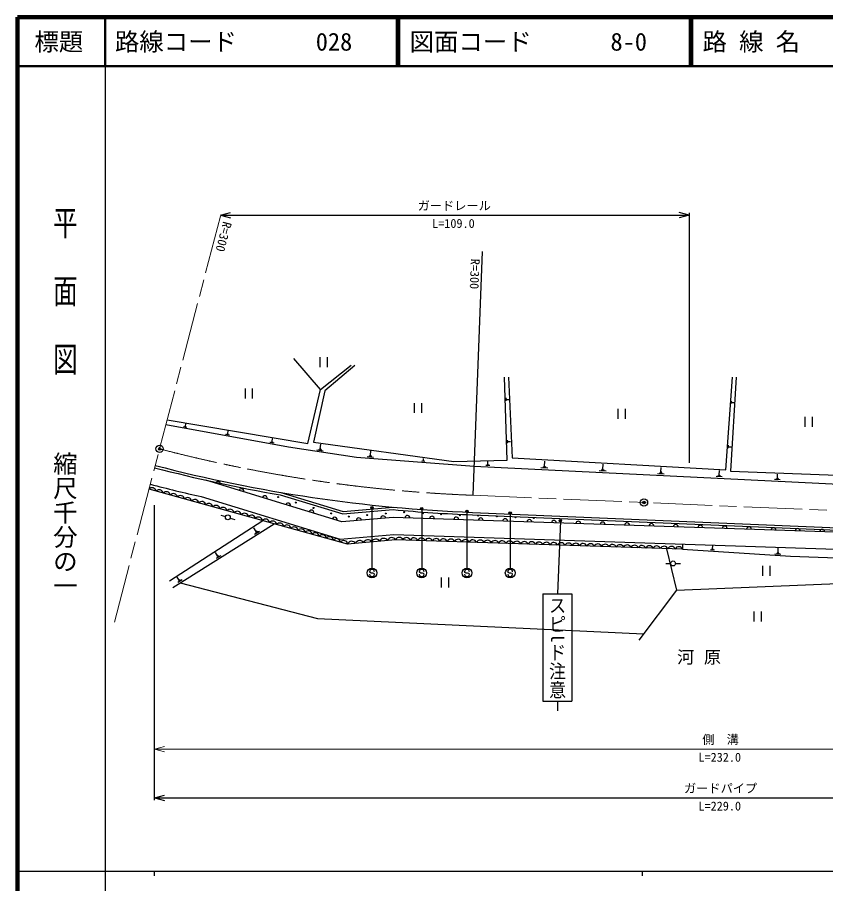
# Model space of a CAD drawing. Units: millimetres, scale not verified. Extents: x 40000 to 680000, y 20000 to 380000.
# Drawn here: x 40000 to 205610, y 202409 to 380000 of the extents above; entities that cross this region are included whole.
import ezdxf
from ezdxf.enums import TextEntityAlignment as Align

# ---------------------------------------------------------------- set-up
doc = ezdxf.new("R2010")
doc.units = ezdxf.units.MM
doc.header["$LTSCALE"] = 1000
doc.header["$PDMODE"] = 32
doc.header["$PDSIZE"] = 500
doc.linetypes.add('CHAIN', pattern=[18.5, 12, -1.5, 3.5, -1.5])
for name, color, linetype, lineweight in [('M-BGD', 7, 'Continuous', 25), ('M-BMK', 2, 'CHAIN', 13), ('M-BMK-SRVR', 3, 'Continuous', 25), ('M-STR-HTXT', 7, 'Continuous', 13), ('M-STR-STRC', 7, 'Continuous', 25), ('M-TTL', 2, 'Continuous', 140), ('M-TTL-BAND', 7, 'Continuous', 25), ('M-TTL-LINE', 7, 'Continuous', 50)]:
    doc.layers.add(name, color=color, linetype=linetype, lineweight=lineweight)
doc.layers.add('M-OTRS', color=6, linetype='Continuous')
doc.layers.add('M-TTL-TXT', color=7, linetype='Continuous')
doc.styles.add('@ＭＳ ゴシック', font='')
doc.styles.add('ＭＳ ゴシック', font='')
doc.styles.get('@ＭＳ ゴシック').set_extended_font_data('@MS Gothic')
doc.styles.get('ＭＳ ゴシック').set_extended_font_data('MS Gothic')

msp = doc.modelspace()

# ---------------------------------------------------------------- linework, layer by layer
at = {"layer": 'M-BGD'}
for p, q in [((133383, 282023), (135313, 331985)), ((102088, 303711), (96644, 310046)), ((101988, 310320), (101988, 308320)), ((103488, 310320), (103488, 308320)), ((102088, 303711), (108377, 308698)), ((109172, 308607), (102990, 303410)), ((140375, 289226), (139806, 306271)), ((140615, 306271), (141385, 289672)), ((185143, 287263), (186553, 306271)), ((187274, 306241), (186103, 287002)), ((86646, 303889), (86646, 301889)), ((88146, 303889), (88146, 301889)), ((99530, 292622), (102088, 303711)), ((102990, 303410), (100668, 292921)), ((140157, 301355), (140136, 301984)), ((121279, 300903), (121279, 298903)), ((122779, 300903), (122779, 298903)), ((140215, 301514), (140204, 301829)), ((140275, 301595), (140270, 301752)), ((140337, 301636), (140334, 301715)), ((140335, 301675), (140776, 301690)), ((186305, 300816), (186342, 301311)), ((186364, 300936), (186382, 301183)), ((186418, 300994), (186427, 301118)), ((186470, 301021), (186474, 301083)), ((186472, 301052), (186818, 301026)), ((163025, 299715), (163025, 297715)), ((164525, 299715), (164525, 297715)), ((70702, 297496), (99530, 292622)), ((74447, 296186), (74535, 296676)), ((201333, 298080), (201333, 296080)), ((202833, 298080), (202833, 296080)), ((70443, 296508), (95563, 291979)), ((74759, 295913), (74059, 296040)), ((74597, 296015), (74247, 296078)), ((74522, 296101), (74347, 296132)), ((74491, 296179), (74403, 296194)), ((83119, 294657), (83222, 295224)), ((83481, 294341), (82670, 294487)), ((83293, 294459), (82888, 294532)), ((83206, 294558), (83003, 294594)), ((83170, 294648), (83069, 294666)), ((92255, 293030), (92145, 293050)), ((92200, 293040), (92311, 293653)), ((140446, 292716), (140425, 293345)), ((140503, 292875), (140493, 293190)), ((140563, 292956), (140558, 293113)), ((140625, 292997), (140622, 293076)), ((140624, 293036), (141064, 293051)), ((92590, 292699), (91715, 292857)), ((92387, 292826), (91950, 292905)), ((92294, 292933), (92075, 292972)), ((95563, 291979), (109518, 289836)), ((100668, 292921), (129396, 288955)), ((102665, 291085), (101363, 291285)), ((102360, 291265), (101709, 291365)), ((102217, 291420), (101891, 291470)), ((102156, 291563), (101993, 291588)), ((102074, 291575), (102214, 292487)), ((185626, 291665), (185674, 292300)), ((185702, 291819), (185725, 292137)), ((185771, 291893), (185783, 292052)), ((185838, 291929), (185844, 292008)), ((185841, 291968), (186286, 291935)), ((109518, 289836), (133615, 288016)), ((112949, 289803), (111680, 289899)), ((112641, 289954), (112007, 290002)), ((112492, 290093), (112175, 290117)), ((112422, 290225), (112264, 290237)), ((112343, 290231), (112410, 291119)), ((123188, 289164), (123220, 289596)), ((141385, 289672), (185143, 287263)), ((123482, 288956), (122865, 289002)), ((123332, 289029), (123024, 289052)), ((123260, 289096), (123106, 289108)), ((123226, 289161), (123149, 289167)), ((129396, 288955), (140375, 289226)), ((133615, 288016), (216435, 283909)), ((136784, 288096), (135962, 288137)), ((136583, 288189), (136171, 288209)), ((136484, 288276), (136278, 288286)), ((136437, 288361), (136334, 288366)), ((136385, 288363), (136414, 288939)), ((148359, 287710), (147647, 287745)), ((148188, 287861), (147832, 287879)), ((148106, 288008), (147928, 288017)), ((148017, 288012), (148066, 289009)), ((159944, 287409), (159992, 288377)), ((171871, 286805), (171917, 287745)), ((148707, 287550), (147284, 287621)), ((160615, 286959), (159232, 287028)), ((160276, 287115), (159584, 287149)), ((160110, 287262), (159764, 287279)), ((160030, 287404), (159857, 287413)), ((172522, 286369), (171180, 286435)), ((172193, 286520), (171522, 286553)), ((172032, 286662), (171696, 286679)), ((171955, 286801), (171787, 286809)), ((184102, 285922), (183467, 285953)), ((183950, 286057), (183632, 286072)), ((183877, 286187), (183718, 286195)), ((183797, 286191), (183841, 287080)), ((186103, 287002), (242289, 284738)), ((195723, 285556), (195762, 286343)), ((184413, 285779), (183144, 285842)), ((196268, 285191), (195144, 285247)), ((195992, 285318), (195431, 285345)), ((195858, 285437), (195577, 285451)), ((195793, 285553), (195652, 285560)), ((107672, 272019), (66982, 283255)), ((93966, 282614), (106726, 278701)), ((77690, 281748), (106122, 273029)), ((93851, 282127), (106672, 278195)), ((106672, 278195), (117031, 279085)), ((106726, 278701), (117033, 279587)), ((81696, 277967), (82648, 277661)), ((83600, 277354), (84552, 277047)), ((133227, 278026), (300158, 270982)), ((133248, 278525), (300268, 271477)), ((71157, 264481), (90267, 276825)), ((71856, 263143), (92627, 276173)), ((88926, 274614), (88472, 275337)), ((89637, 274628), (88604, 273980)), ((89314, 274569), (88797, 274245)), ((88990, 274654), (88861, 274573)), ((89120, 274591), (88862, 274429)), ((106122, 273029), (117118, 273974)), ((117118, 273974), (256736, 269311)), ((117512, 272923), (107672, 272019)), ((176276, 270961), (117512, 272923)), ((176311, 271997), (176276, 270961)), ((81023, 269619), (80608, 270280)), ((173021, 271069), (175079, 262606)), ((176276, 270961), (198379, 269541)), ((182842, 270756), (181983, 270811)), ((182633, 270856), (182203, 270883)), ((182531, 270949), (182316, 270962)), ((182483, 271038), (182375, 271045)), ((182429, 271041), (182468, 271643)), ((196449, 269882), (195196, 269962)), ((196144, 270027), (195517, 270068)), ((195995, 270163), (195682, 270183)), ((195925, 270293), (195768, 270303)), ((195846, 270298), (195903, 271175)), ((81673, 269632), (80729, 269040)), ((81378, 269578), (80906, 269282)), ((81082, 269656), (80964, 269582)), ((81200, 269599), (80964, 269451)), ((198379, 269541), (214615, 268921)), ((172847, 268057), (173847, 268057)), ((174847, 268057), (175847, 268057)), ((192672, 267529), (192672, 265529)), ((194172, 267529), (194172, 265529)), ((73155, 264647), (72778, 265248)), ((73745, 264659), (72887, 264120)), ((73208, 264680), (73101, 264613)), ((73316, 264628), (73101, 264494)), ((126854, 265144), (126854, 263144)), ((128354, 265144), (128354, 263144)), ((73477, 264610), (73048, 264341)), ((73381, 264100), (101475, 256747)), ((175079, 262606), (214034, 264205)), ((175079, 262606), (167340, 252335)), ((190864, 258176), (190864, 256176)), ((192364, 258176), (192364, 256176)), ((101475, 256747), (168315, 253629))]:
    msp.add_line(p, q, dxfattribs=at)
msp.add_lwpolyline([(256868, 272808), (117026, 277479), (106499, 276574), (78587, 285134)], dxfattribs=at)
for centre, radius in [((93420, 281647), 100), ((97053, 280532), 100), ((100686, 279418), 100), ((83124, 277507), 500), ((104319, 278303), 100), ((107911, 277645), 100), ((111697, 277967), 100), ((115483, 278288), 100), ((119266, 278538), 100), ((123061, 278340), 100), ((126856, 278143), 100), ((130651, 277946), 100), ((134445, 277849), 100), ((138242, 277689), 100), ((142039, 277528), 100), ((145835, 277368), 100), ((174347, 268057), 500)]:
    msp.add_circle(centre, radius, dxfattribs=at)
for centre, radius, start, end in [((144962, 581799), 303500, 255.36126, 267.78802), ((144962, 581799), 304000, 255.36126, 260.32085), ((144962, 581799), 307500, 255.36126, 257.36307), ((81150, 284348), 500, 342.95156, 162.95156), ((67624, 282747), 818, 7.45112, 141.67589), ((69077, 282346), 818, 7.45112, 141.67589), ((70530, 281945), 818, 7.45112, 141.67589), ((85930, 282882), 500, 342.95156, 162.95156), ((71983, 281544), 818, 7.45112, 141.67589), ((73437, 281142), 818, 7.45112, 141.67589), ((74890, 280741), 818, 7.45112, 141.67589), ((76343, 280340), 818, 7.45112, 141.67589), ((77796, 279938), 818, 7.45112, 141.67589), ((90711, 281416), 500, 342.95156, 162.95156), ((79250, 279537), 818, 7.45112, 141.67589), ((80703, 279136), 818, 7.45112, 141.67589), ((82156, 278735), 818, 7.45112, 141.67589), ((83609, 278333), 818, 7.45112, 141.67589), ((95491, 279950), 500, 342.95156, 162.95156), ((100271, 278484), 500, 342.95156, 162.95156), ((144962, 581799), 304000, 264.72829, 267.78802), ((85062, 277932), 818, 7.45112, 141.67589), ((86516, 277531), 818, 7.45112, 141.67589), ((87969, 277129), 818, 7.45112, 141.67589), ((89422, 276728), 818, 7.45112, 141.67589), ((90875, 276327), 818, 7.45112, 141.67589), ((105052, 277018), 500, 342.95156, 162.95156), ((109972, 276873), 500, 4.9104, 184.9104), ((114954, 277301), 500, 4.9104, 184.9104), ((119945, 277381), 500, 358.08721, 178.08721), ((124942, 277214), 500, 358.08721, 178.08721), ((129939, 277047), 500, 358.08721, 178.08721), ((134936, 276880), 500, 358.08721, 178.08721), ((139933, 276714), 500, 358.08721, 178.08721), ((144931, 276547), 500, 358.08721, 178.08721), ((92329, 275926), 818, 7.45112, 141.67589), ((93782, 275524), 818, 7.45112, 141.67589), ((95235, 275123), 818, 7.45112, 141.67589), ((96688, 274722), 818, 7.45112, 141.67589), ((149928, 276380), 500, 358.08721, 178.08721), ((154925, 276213), 500, 358.08721, 178.08721), ((159922, 276046), 500, 358.08721, 178.08721), ((164920, 275879), 500, 358.08721, 178.08721), ((169917, 275712), 500, 358.08721, 178.08721), ((174914, 275545), 500, 358.08721, 178.08721), ((179911, 275378), 500, 358.08721, 178.08721), ((184908, 275212), 500, 358.08721, 178.08721), ((189906, 275045), 500, 358.08721, 178.08721), ((194903, 274878), 500, 358.08721, 178.08721), ((98142, 274320), 818, 7.45112, 141.67589), ((99595, 273919), 818, 7.45112, 141.67589), ((101048, 273518), 818, 7.45112, 141.67589), ((102501, 273117), 818, 7.45112, 141.67589), ((103955, 272715), 818, 7.45112, 141.67589), ((199900, 274711), 500, 358.08721, 178.08721), ((204897, 274544), 500, 358.08721, 178.08721), ((105408, 272314), 818, 7.45112, 141.67589), ((106861, 271913), 818, 7.45112, 141.67589), ((108531, 271668), 928, 32.71642, 157.78835), ((110171, 271819), 928, 32.71642, 157.78835), ((111811, 271970), 928, 32.71642, 157.78835), ((113451, 272120), 928, 32.71642, 157.78835), ((115091, 272271), 928, 32.71642, 157.78835), ((116731, 272422), 928, 32.71642, 157.78835), ((118254, 272580), 818, 20.97509, 155.19933), ((119761, 272530), 818, 20.97509, 155.19933), ((121268, 272479), 818, 20.97509, 155.19933), ((122775, 272429), 818, 20.97509, 155.19933), ((124281, 272379), 818, 20.97509, 155.19933), ((125788, 272329), 818, 20.97509, 155.19933), ((127295, 272278), 818, 20.97509, 155.19933), ((128802, 272228), 818, 20.97509, 155.19933), ((130309, 272178), 818, 20.97509, 155.19933), ((131815, 272127), 818, 20.97509, 155.19933), ((133322, 272077), 818, 20.97509, 155.19933), ((134829, 272027), 818, 20.97509, 155.19933), ((136336, 271976), 818, 20.97509, 155.19933), ((137843, 271926), 818, 20.97509, 155.19933), ((139349, 271876), 818, 20.97509, 155.19933), ((140856, 271825), 818, 20.97509, 155.19933), ((142363, 271775), 818, 20.97509, 155.19933), ((143870, 271725), 818, 20.97509, 155.19933), ((145377, 271674), 818, 20.97509, 155.19933), ((146883, 271624), 818, 20.97509, 155.19933), ((148390, 271574), 818, 20.97509, 155.19933), ((149897, 271523), 818, 20.97509, 155.19933), ((151404, 271473), 818, 20.97509, 155.19933), ((152910, 271423), 818, 20.97509, 155.19933), ((154417, 271372), 818, 20.97509, 155.19933), ((155924, 271322), 818, 20.97509, 155.19933), ((157431, 271272), 818, 20.97509, 155.19933), ((158938, 271221), 818, 20.97509, 155.19933), ((160444, 271171), 818, 20.97509, 155.19933), ((161951, 271121), 818, 20.97509, 155.19933), ((163458, 271070), 818, 20.97509, 155.19933), ((164965, 271020), 818, 20.97509, 155.19933), ((166472, 270970), 818, 20.97509, 155.19933), ((167978, 270919), 818, 20.97509, 155.19933), ((169485, 270869), 818, 20.97509, 155.19933), ((170992, 270819), 818, 20.97509, 155.19933), ((172499, 270769), 818, 20.97509, 155.19933), ((174005, 270718), 818, 20.97509, 155.19933), ((175512, 270668), 818, 20.97509, 155.19933)]:
    msp.add_arc(centre, radius, start, end, dxfattribs=at)
at = {"layer": 'M-BMK'}
for p, q in [((59874, 256043), (81781, 339914)), ((133383, 282023), (395608, 270957))]:
    msp.add_line(p, q, dxfattribs=at)
msp.add_arc((144962, 581799), 300000, 255.36126, 267.78802, dxfattribs=at)
at = {"layer": 'M-BMK-SRVR'}
for centre in [(69145, 291538), (168387, 280546)]:
    msp.add_circle(centre, 750, dxfattribs=at)
for p in [(69145, 291538), (168387, 280546)]:
    msp.add_point(p, dxfattribs=at)
at = {"layer": 'M-OTRS'}
msp.add_point((69145, 291538), dxfattribs=at)
at = {"layer": 'M-STR-HTXT'}
for q in [(70134, 230539), (300268, 230000), (70134, 229461)]:
    msp.add_line((68134, 230000), q, dxfattribs=at)
at = {"layer": 'M-STR-STRC'}
for p, q in [((81655, 339431), (83655, 339970)), ((81655, 339431), (177618, 339431)), ((81655, 339431), (83655, 338892)), ((177618, 339431), (175618, 339970)), ((177618, 339431), (175618, 338892)), ((177618, 339931), (177618, 288684)), ((68134, 219500), (68134, 280000)), ((112660, 279463), (112660, 266844)), ((122840, 279253), (122840, 267113)), ((132114, 278738), (132114, 267113)), ((140976, 278383), (140976, 267113)), ((151271, 276800), (150638, 261813)), ((112260, 266230), (112161, 266348)), ((112505, 266091), (112260, 266230)), ((112806, 266089), (112505, 266091)), ((113051, 265977), (112806, 266089)), ((113157, 265841), (113051, 265977)), ((122440, 266230), (122341, 266348)), ((122685, 266091), (122440, 266230)), ((122986, 266089), (122685, 266091)), ((123231, 265977), (122986, 266089)), ((123337, 265841), (123231, 265977)), ((131714, 266230), (131615, 266348)), ((131959, 266091), (131714, 266230)), ((132260, 266089), (131959, 266091)), ((132505, 265977), (132260, 266089)), ((132611, 265841), (132505, 265977)), ((140577, 266230), (140477, 266348)), ((140822, 266091), (140577, 266230)), ((141123, 266089), (140822, 266091)), ((141368, 265977), (141123, 266089)), ((141474, 265841), (141368, 265977)), ((147638, 261813), (147638, 239813)), ((147638, 261813), (153638, 261813)), ((153638, 261813), (153638, 239813)), ((147638, 239813), (153638, 239813)), ((150638, 239813), (150638, 237813)), ((68134, 220000), (70134, 220539)), ((68134, 220000), (300268, 220000)), ((68134, 220000), (70134, 219461))]:
    msp.add_line(p, q, dxfattribs=at)
for centre, radius in [((112660, 279463), 250), ((112660, 279463), 200), ((112660, 279463), 150), ((112660, 279463), 100), ((112660, 279463), 50), ((112660, 279463), 20), ((122840, 279253), 250), ((122840, 279253), 200), ((122840, 279253), 150), ((122840, 279253), 100), ((122840, 279253), 50), ((122840, 279253), 20), ((132114, 278738), 250), ((132114, 278738), 200), ((132114, 278738), 150), ((132114, 278738), 100), ((132114, 278738), 50), ((132114, 278738), 20), ((140976, 278383), 250), ((140976, 278383), 200), ((140976, 278383), 150), ((140976, 278383), 100), ((140976, 278383), 50), ((140976, 278383), 20), ((151271, 276800), 150), ((151271, 276800), 120), ((151271, 276800), 90), ((151271, 276800), 60), ((151271, 276800), 30), ((112660, 266113), 1000), ((122840, 266113), 1000), ((132114, 266113), 1000), ((140976, 266113), 1000)]:
    msp.add_circle(centre, radius, dxfattribs=at)
for centre, start, end in [((112661, 266344), 359.55488, 179.55488), ((122841, 266344), 359.55488, 179.55488), ((132115, 266344), 359.55488, 179.55488), ((140977, 266344), 359.55488, 179.55488), ((112657, 265844), 179.55488, 359.55488), ((122837, 265844), 179.55488, 359.55488), ((132111, 265844), 179.55488, 359.55488), ((140974, 265844), 179.55488, 359.55488)]:
    msp.add_arc(centre, 500, start, end, dxfattribs=at)
for p in [(112660, 279463), (122840, 279253), (132114, 278738), (140976, 278383), (151271, 276800)]:
    msp.add_point(p, dxfattribs=at)
at = {"layer": 'M-TTL'}
for p, q in [((40000, 380000), (40000, 20000)), ((680000, 380000), (40000, 380000))]:
    msp.add_line(p, q, dxfattribs=at)
at = {"layer": 'M-TTL-BAND'}
for p, q in [((58000, 370000), (58000, 20000)), ((40000, 205000), (579000, 205000)), ((68000, 205000), (68000, 204000)), ((168000, 205000), (168000, 204000))]:
    msp.add_line(p, q, dxfattribs=at)
at = {"layer": 'M-TTL-LINE'}
for p, q in [((58000, 380000), (58000, 370000)), ((117750, 380000), (117750, 370000)), ((118250, 380000), (118250, 370000)), ((177750, 380000), (177750, 370000)), ((178250, 380000), (178250, 370000)), ((40000, 370000), (680000, 370000))]:
    msp.add_line(p, q, dxfattribs=at)

# ---------------------------------------------------------------- texts
at = {"layer": 'M-BGD', "style": 'ＭＳ ゴシック'}
for rotation, p in [(255.361, (81649, 338412)), (267.788, (132380, 330565))]:
    msp.add_text('R=300', height=1833, rotation=rotation, dxfattribs=at).set_placement(p, align=Align.BOTTOM_LEFT)
at = {"layer": 'M-BGD', "insert": (180668, 248708), "char_height": 2566, "attachment_point": 5, "style": 'ＭＳ ゴシック'}
msp.add_mtext('\\T1.57;河原', dxfattribs=at)
at = {"layer": 'M-STR-HTXT', "style": 'ＭＳ ゴシック'}
msp.add_text('側\u3000溝', height=1833, dxfattribs=at).set_placement((184084, 230494), align=Align.BOTTOM_CENTER)
msp.add_text('L=232.0', height=1833, dxfattribs=at).set_placement((183910, 228324), align=Align.MIDDLE_CENTER)
at = {"layer": 'M-STR-STRC', "style": 'ＭＳ ゴシック'}
for s, p in [('ガードレール', (129519, 339924)), ('ガードパイプ', (184084, 220494))]:
    msp.add_text(s, height=1833, dxfattribs=at).set_placement(p, align=Align.BOTTOM_CENTER)
for s, p in [('L=109.0', (129345, 337754)), ('L=229.0', (183910, 218324))]:
    msp.add_text(s, height=1833, dxfattribs=at).set_placement(p, align=Align.MIDDLE_CENTER)
at = {"layer": 'M-STR-STRC', "style": '@ＭＳ ゴシック', "width": 1.1}
msp.add_text('スピlド注意', height=2566, rotation=270, dxfattribs=at).set_placement((150638, 250813), align=Align.MIDDLE_CENTER)
at = {"layer": 'M-TTL-BAND', "style": '@ＭＳ ゴシック', "width": 1.4}
msp.add_text('平  面  図', height=3666, rotation=270, dxfattribs=at).set_placement((49777, 306475), align=Align.MIDDLE_RIGHT)
at = {"layer": 'M-TTL-BAND', "style": '@ＭＳ ゴシック'}
msp.add_text('縮尺千分の一', height=3666, rotation=270, dxfattribs=at).set_placement((49777, 261030), align=Align.MIDDLE_RIGHT)
at = {"layer": 'M-TTL-TXT', "style": 'ＭＳ ゴシック'}
msp.add_text('標題', height=3666, dxfattribs=at).set_placement((48500, 375000), align=Align.MIDDLE_CENTER)
for s, p in [('路線コード', (60000, 375000)), ('028', (101142, 375000)), ('図面コード', (120380, 375000)), ('8-0', (161521, 375000)), ('路 線 名', (180380, 375000))]:
    msp.add_text(s, height=3666, dxfattribs=at).set_placement(p, align=Align.MIDDLE_LEFT)

doc.saveas('drawing.dxf')
